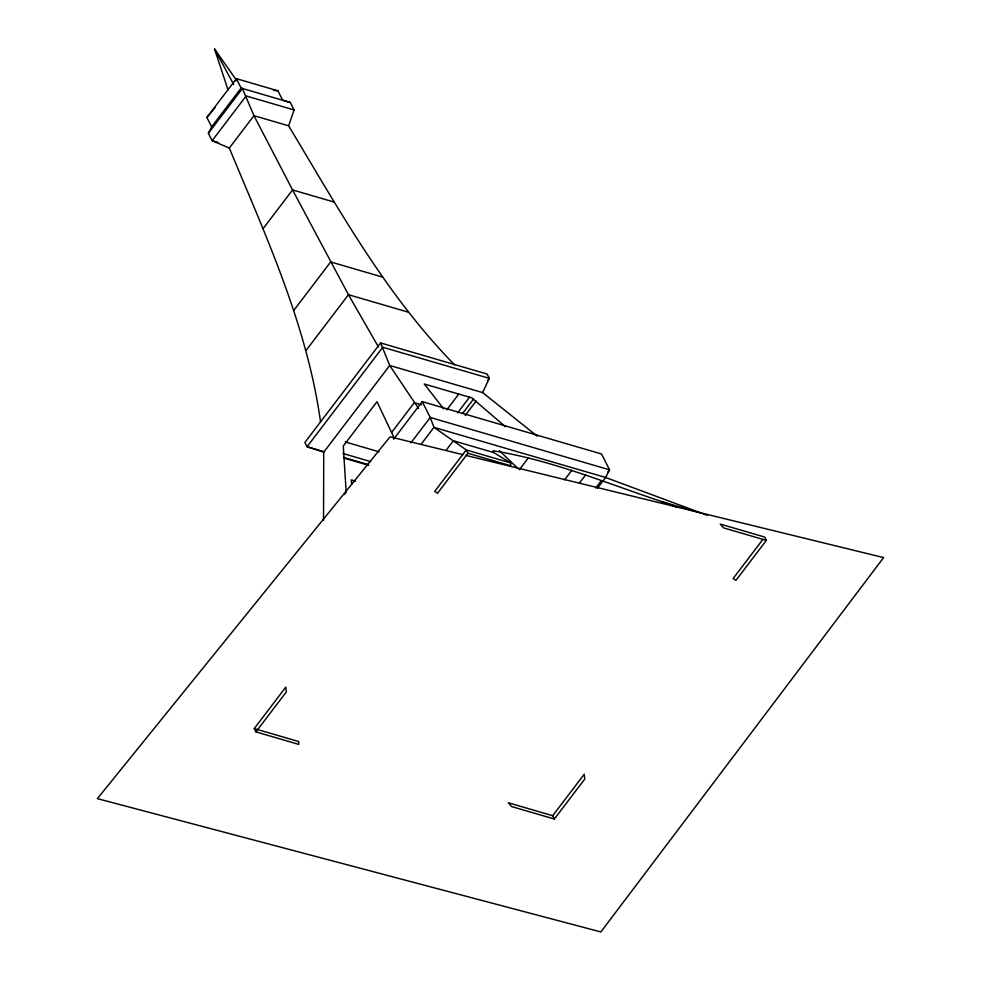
<?xml version="1.0" encoding="UTF-8"?>
<svg xmlns="http://www.w3.org/2000/svg" width="981" height="981" viewBox="0 0 981 981"><rect width="100%" height="100%" fill="white"/><g stroke="black" fill="none" stroke-linecap="round" stroke-linejoin="round"><path stroke-width="1.47" d="M323.534 520.433L323.73 452.204L389.715 365.472L380.591 342.945L304.919 442.419L307.09 446.723L323.73 452.204M454.583 364.858C386.158 295.06 338.568 208.941 288.622 125.801L294.079 109.946L290.327 102.514L282.663 100.197L277.917 90.804L236.384 78.676L206.893 117.45L211.638 126.843L208.377 133.269L212.129 140.7L229.309 148.057C266.256 236.948 307.212 325.827 320.566 422.063M235.305 80.994L236.384 78.676L241.13 88.069L242.417 88.535L253.944 115.672L292.571 189.922L348.463 294.705L378.445 346.943M537.232 436.189L482.603 392.584L489.286 378.347L487.116 374.043L380.591 342.945M211.638 126.843L241.13 88.069L290.327 102.514M208.377 133.269L242.417 88.535M229.309 148.057L253.944 115.672L288.622 125.801M263.116 228.622L292.571 189.922L334.018 202.025M293.81 310.376L330.658 261.939L382.541 277.083M306.219 350.229L348.463 294.705L407.937 312.056M344.356 494.583L346.17 492.204L343.289 446.024L376.998 401.707L394.092 437.796M391.627 432.449L414.264 402.7L421.511 404.81M393.614 439.243L422.222 401.621L601.561 453.982L609.557 469.825L605.645 477.489L597.331 488.415M410.843 442.958L430.23 417.477L422.222 401.621M446.796 409.813L458.703 394.166M421.033 444.368L433.97 427.36L430.23 417.477L609.557 469.825L607.717 472.253M457.587 412.866L469.58 397.097M462.529 413.528L473.602 398.973M487.447 380.775L489.286 378.347L382.762 347.249L307.09 446.723L323.141 451.407M465.19 415.478L476.19 401.021M446.024 450.438L453.381 440.763L493.553 452.486L510.672 462.897L510.745 465.754L467.937 453.259L466.245 449.936L433.97 427.36L605.645 477.489L701.844 513.296L661.672 501.573C606.221 483.032 550.93 460.003 493.124 450.757L493.553 452.486M254.251 728.576L285.802 687.092L286.342 691.924L255.931 731.9L298.751 744.407L298.665 741.55L254.251 728.576L255.931 731.9M467.937 453.259L437.514 493.235L434.693 491.407L466.245 449.936L510.672 462.897M519.341 469.74L528.403 457.833M564.553 479.832L571.837 470.255M579.403 483.093L585.865 474.608M595.712 488.023L601.255 480.751M552.671 815.702L584.235 774.217L584.774 779.049L554.351 819.025L511.53 806.529L508.244 802.728L552.671 815.702L554.351 819.025M762.875 539.415L733.114 578.532L735.934 580.36L766.357 540.384L764.677 537.048L720.25 524.087L723.537 527.876L766.357 540.384M206.893 117.45L215.342 107.211M273.478 90.301L277.917 90.804M462.897 454.669L390.058 436.852L97.389 798.632L600.863 931.95L883.611 557.588L465.877 455.392M294.079 109.946L246.17 95.966L212.129 140.7L217.941 142.392M482.603 392.584L389.715 365.472L418.58 408.525M345.263 441.953L378.997 451.8M342.86 453.492L370.585 461.585M343.571 457.367L368.378 464.614M344.049 458.127L368.721 465.337M355.6 481.119L351.284 479.868L351.652 484.406M661.672 501.573L677.307 507.471M703.267 513.836L707.559 515.454M505.46 426.735L471.689 397.845L424.233 383.988L443.719 408.856M499.476 450.733L518.164 468.71M236.58 80.344L214.581 49.05L228.021 89.884M233.674 84.476L214.581 49.05L218.432 57.119"/></g></svg>
